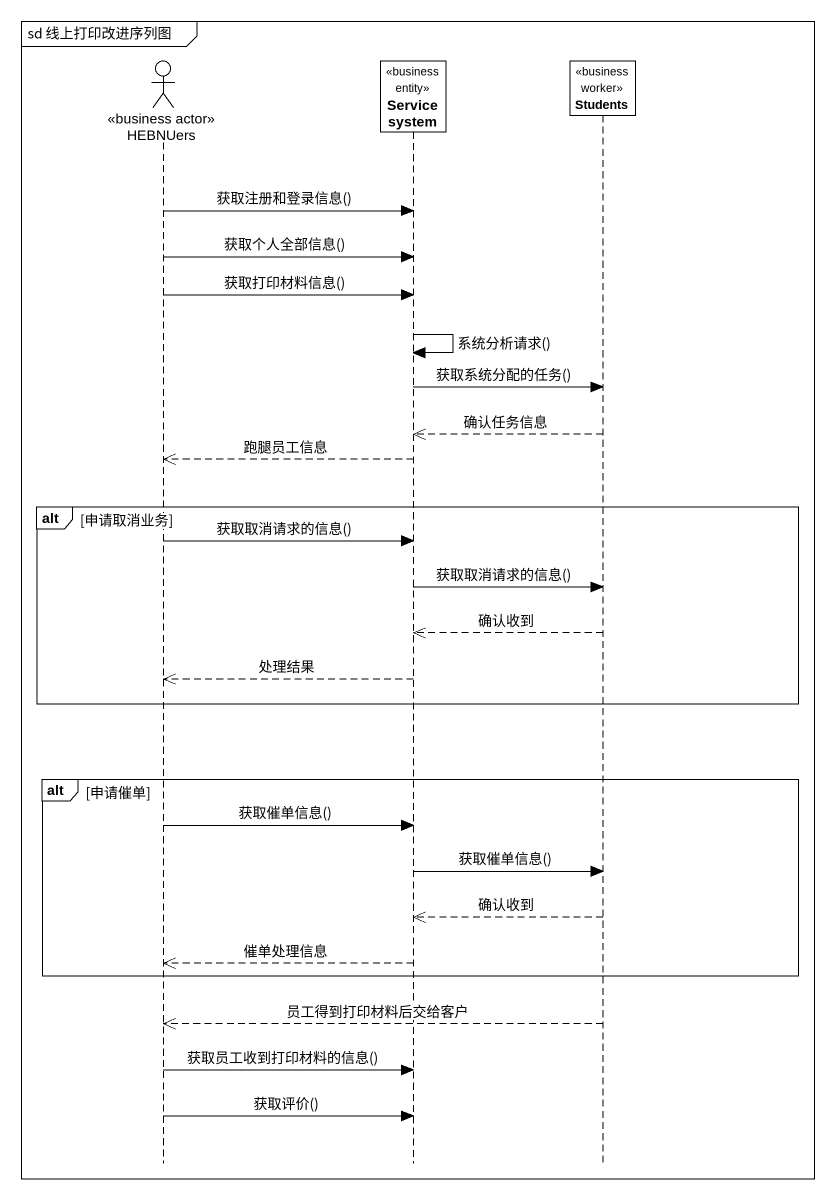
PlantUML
@startuml
mainframe sd 线上打印改进序列图
hide footbox
actor HEBNUers <<business actor>>
participant "Service system" as Service_system <<business entity>>
participant Students <<business worker>>

HEBNUers -> Service_system : 获取注册和登录信息()
HEBNUers -> Service_system : 获取个人全部信息()
HEBNUers -> Service_system : 获取打印材料信息()
Service_system -> Service_system : 系统分析请求()
Service_system -> Students : 获取系统分配的任务()
Students -->> Service_system : 确认任务信息
Service_system -->> HEBNUers : 跑腿员工信息
alt 申请取消业务
  HEBNUers -> Service_system : 获取取消请求的信息()
  Service_system -> Students : 获取取消请求的信息()
  Students -->> Service_system : 确认收到
  Service_system -->> HEBNUers : 处理结果
end
alt 申请催单
  HEBNUers -> Service_system : 获取催单信息()
  Service_system -> Students : 获取催单信息()
  Students -->> Service_system : 确认收到
  Service_system -->> HEBNUers : 催单处理信息
end
Students -->> HEBNUers : 员工得到打印材料后交给客户
HEBNUers -> Service_system : 获取员工收到打印材料的信息()
HEBNUers -> Service_system : 获取评价()
@enduml
